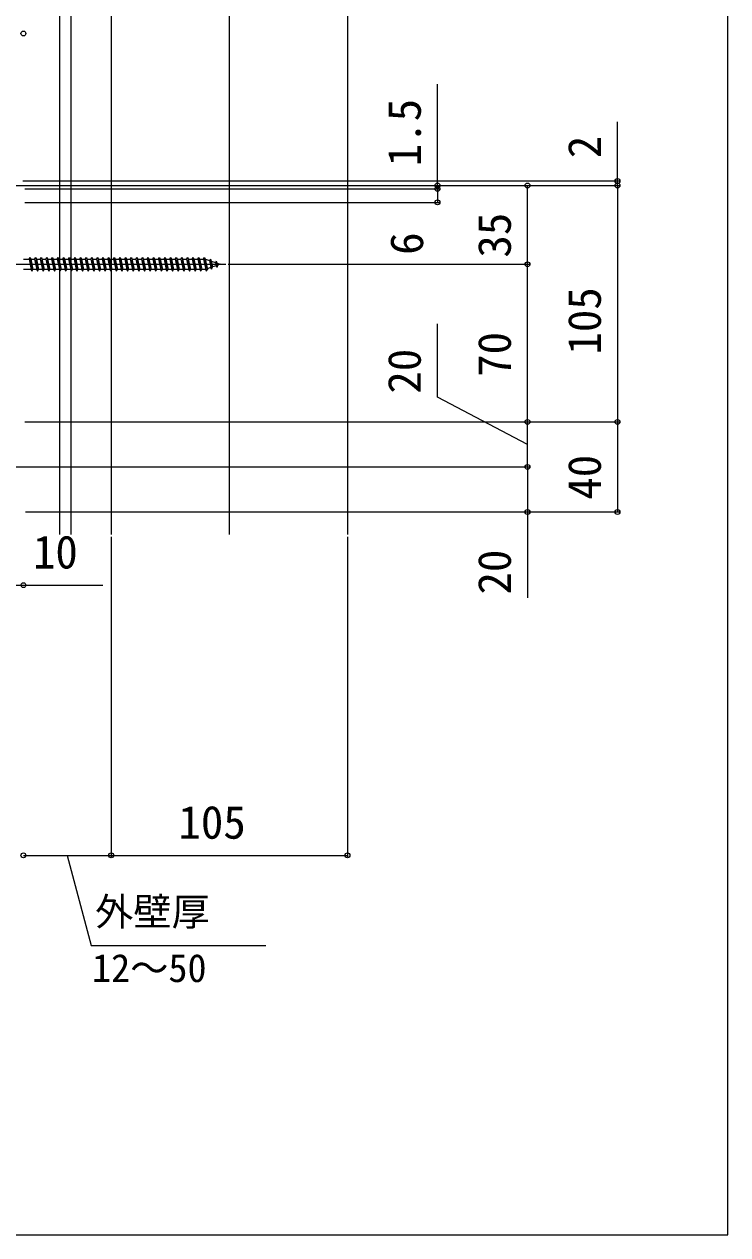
# Model space of a CAD drawing. Units: millimetres, scale not verified. Extents: x -875 to 875, y -1304 to 1297.
# Drawn here: x 562 to 875, y -1304 to -767 of the extents above; entities that cross this region are included whole.
import ezdxf
from ezdxf.enums import TextEntityAlignment as Align

# ---------------------------------------------------------------- set-up
doc = ezdxf.new("R2010")
doc.units = ezdxf.units.MM
doc.header["$LTSCALE"] = 8
for name, color, linetype in [('0-3_YKK_12', 2, 'Continuous'), ('0-4_YKK_13', 4, 'Continuous'), ('0-6_YKK_D', 6, 'Continuous'), ('0-7_YKK_ZWAK', 7, 'Continuous'), ('0-8_YSS_K', 3, 'Continuous')]:
    doc.layers.add(name, color=color, linetype=linetype)
doc.styles.add('ＭＳ ゴシック', font='')
doc.styles.get('ＭＳ ゴシック').set_extended_font_data('MS Gothic')

msp = doc.modelspace()

# ---------------------------------------------------------------- linework, layer by layer
at = {"layer": '0-3_YKK_12'}
msp.add_line((653.5, -377.481), (653.5, -993.2), dxfattribs=at)
at = {"layer": '0-4_YKK_13'}
for p, q in [((565, -870.2), (565.75, -876.2)), ((567, -870.95), (567.5, -870.2)), ((567.5, -870.2), (568.25, -876.2)), ((567.5, -870.2), (567.75, -870.95)), ((570, -870.2), (570.75, -876.2)), ((572.5, -870.2), (573.25, -876.2)), ((575, -870.2), (575.75, -876.2)), ((577.5, -870.2), (578.25, -876.2)), ((580, -870.2), (580.75, -876.2)), ((582.5, -870.2), (583.25, -876.2)), ((585, -870.2), (585.75, -876.2)), ((587.5, -870.2), (588.25, -876.2)), ((590, -870.2), (590.75, -876.2)), ((592.5, -870.2), (593.25, -876.2)), ((595, -870.2), (595.75, -876.2)), ((597.5, -870.2), (598.25, -876.2)), ((600, -870.2), (600.75, -876.2)), ((602.5, -870.2), (603.25, -876.2)), ((605, -870.2), (605.75, -876.2)), ((607.5, -870.2), (608.25, -876.2)), ((610, -870.2), (610.75, -876.2)), ((612.5, -870.2), (613.25, -876.2)), ((615, -870.2), (615.75, -876.2)), ((617.5, -870.2), (618.25, -876.2)), ((620, -870.2), (620.75, -876.2)), ((622.5, -870.2), (623.25, -876.2)), ((625, -870.2), (625.75, -876.2)), ((627.5, -870.2), (628.25, -876.2)), ((630, -870.2), (630.75, -876.2)), ((632.5, -870.2), (633.25, -876.2)), ((635, -870.2), (635.75, -876.2)), ((637.5, -870.2), (638.25, -876.2)), ((640, -870.2), (640.75, -876.2)), ((642.5, -870.2), (643.25, -876.2)), ((645.086, -870.887), (644.627, -871.522)), ((645.086, -870.887), (645.439, -871.802)), ((645.086, -870.887), (645.64, -875.322)), ((553, -873.2), (652, -873.2)), ((562, -870.95), (564.5, -870.95)), ((565.5, -875.45), (562, -875.45)), ((565.25, -870.95), (566.25, -875.45)), ((565.25, -870.95), (567, -870.95)), ((568, -875.45), (566.25, -875.45)), ((567, -870.95), (568, -875.45)), ((567.75, -870.95), (568.75, -875.45)), ((567.75, -870.95), (569.5, -870.95)), ((568, -875.45), (568.25, -876.2)), ((568.25, -876.2), (568.75, -875.45)), ((570.5, -875.45), (568.75, -875.45)), ((570.25, -870.95), (572, -870.95)), ((570.25, -870.95), (571.25, -875.45)), ((573, -875.45), (571.25, -875.45)), ((572.75, -870.95), (574.5, -870.95)), ((572.75, -870.95), (573.75, -875.45)), ((575.5, -875.45), (573.75, -875.45)), ((575.25, -870.95), (577, -870.95)), ((575.25, -870.95), (576.25, -875.45)), ((578, -875.45), (576.25, -875.45)), ((577.75, -870.95), (579.5, -870.95)), ((577.75, -870.95), (578.75, -875.45)), ((580.5, -875.45), (578.75, -875.45)), ((580.25, -870.95), (582, -870.95)), ((580.25, -870.95), (581.25, -875.45)), ((583, -875.45), (581.25, -875.45)), ((582.75, -870.95), (584.5, -870.95)), ((582.75, -870.95), (583.75, -875.45)), ((585.5, -875.45), (583.75, -875.45)), ((585.25, -870.95), (587, -870.95)), ((585.25, -870.95), (586.25, -875.45)), ((588, -875.45), (586.25, -875.45)), ((587.75, -870.95), (589.5, -870.95)), ((587.75, -870.95), (588.75, -875.45)), ((590.5, -875.45), (588.75, -875.45)), ((590.25, -870.95), (592, -870.95)), ((590.25, -870.95), (591.25, -875.45)), ((593, -875.45), (591.25, -875.45)), ((592.75, -870.95), (594.5, -870.95)), ((592.75, -870.95), (593.75, -875.45)), ((595.5, -875.45), (593.75, -875.45)), ((595.25, -870.95), (597, -870.95)), ((595.25, -870.95), (596.25, -875.45)), ((598, -875.45), (596.25, -875.45)), ((597.75, -870.95), (599.5, -870.95)), ((597.75, -870.95), (598.75, -875.45)), ((600.5, -875.45), (598.75, -875.45)), ((600.25, -870.95), (601.25, -875.45)), ((603, -875.45), (601.25, -875.45)), ((602.75, -870.95), (604.5, -870.95)), ((602.75, -870.95), (603.75, -875.45)), ((605.5, -875.45), (603.75, -875.45)), ((605.25, -870.95), (606.25, -875.45)), ((608, -875.45), (606.25, -875.45)), ((607.75, -870.95), (609.5, -870.95)), ((607.75, -870.95), (608.75, -875.45)), ((610.5, -875.45), (608.75, -875.45)), ((610.25, -870.95), (611.25, -875.45)), ((613, -875.45), (611.25, -875.45)), ((612.75, -870.95), (614.5, -870.95)), ((612.75, -870.95), (613.75, -875.45)), ((615.5, -875.45), (613.75, -875.45)), ((615.25, -870.95), (616.25, -875.45)), ((618, -875.45), (616.25, -875.45)), ((617.75, -870.95), (619.5, -870.95)), ((617.75, -870.95), (618.75, -875.45)), ((620.5, -875.45), (618.75, -875.45)), ((620.25, -870.95), (621.25, -875.45)), ((623, -875.45), (621.25, -875.45)), ((622.75, -870.95), (624.5, -870.95)), ((622.75, -870.95), (623.75, -875.45)), ((625.5, -875.45), (623.75, -875.45)), ((625.25, -870.95), (626.25, -875.45)), ((628, -875.45), (626.25, -875.45)), ((627.75, -870.95), (629.5, -870.95)), ((627.75, -870.95), (628.75, -875.45)), ((630.5, -875.45), (628.75, -875.45)), ((630.25, -870.95), (631.25, -875.45)), ((633, -875.45), (631.25, -875.45)), ((632.75, -870.95), (634.5, -870.95)), ((632.75, -870.95), (633.75, -875.45)), ((635.5, -875.45), (633.75, -875.45)), ((635.25, -870.95), (637, -870.95)), ((635.25, -870.95), (636.25, -875.45)), ((638, -875.45), (636.25, -875.45)), ((637.75, -870.95), (638.75, -875.45)), ((637.75, -870.95), (639.5, -870.95)), ((640.5, -875.45), (638.75, -875.45)), ((640.25, -870.95), (641.25, -875.45)), ((640.25, -870.95), (642, -870.95)), ((642.966, -875.45), (641.25, -875.45)), ((642.75, -870.95), (642.966, -870.95)), ((642.75, -870.95), (643.75, -875.45)), ((642.966, -870.95), (644.627, -871.522)), ((642.998, -875.439), (642.966, -875.45)), ((645.32, -874.639), (643.694, -875.199)), ((644.627, -871.522), (645.32, -874.639)), ((645.64, -875.322), (645.32, -874.639)), ((645.439, -871.802), (647.334, -872.454)), ((645.439, -871.802), (646.017, -874.399)), ((645.64, -875.322), (646.017, -874.399)), ((647.642, -873.84), (646.017, -874.399)), ((647.698, -871.786), (647.334, -872.454)), ((647.334, -872.454), (647.642, -873.84)), ((648.037, -874.497), (647.642, -873.84)), ((647.698, -871.786), (648.146, -872.734)), ((647.698, -871.786), (648.037, -874.497)), ((648.037, -874.497), (648.339, -873.6)), ((648.146, -872.734), (649.5, -873.2)), ((648.146, -872.734), (648.339, -873.6)), ((649.5, -873.2), (648.339, -873.6))]:
    msp.add_line(p, q, dxfattribs=at)
for points in [[(564.5, -870.95), (565, -870.2), (565.25, -870.95)], [(569.5, -870.95), (570, -870.2), (570.25, -870.95)], [(572, -870.95), (572.5, -870.2), (572.75, -870.95)], [(574.5, -870.95), (575, -870.2), (575.25, -870.95)], [(577, -870.95), (577.5, -870.2), (577.75, -870.95)], [(579.5, -870.95), (580, -870.2), (580.25, -870.95)], [(582, -870.95), (582.5, -870.2), (582.75, -870.95)], [(584.5, -870.95), (585, -870.2), (585.25, -870.95)], [(587, -870.95), (587.5, -870.2), (587.75, -870.95)], [(589.5, -870.95), (590, -870.2), (590.25, -870.95)], [(592, -870.95), (592.5, -870.2), (592.75, -870.95)], [(594.5, -870.95), (595, -870.2), (595.25, -870.95)], [(597, -870.95), (597.5, -870.2), (597.75, -870.95)], [(599.5, -870.95), (600, -870.2), (600.25, -870.95)], [(600.25, -870.95), (602, -870.95), (602.5, -870.2), (602.75, -870.95)], [(604.5, -870.95), (605, -870.2), (605.25, -870.95)], [(605.25, -870.95), (607, -870.95), (607.5, -870.2), (607.75, -870.95)], [(609.5, -870.95), (610, -870.2), (610.25, -870.95)], [(610.25, -870.95), (612, -870.95), (612.5, -870.2), (612.75, -870.95)], [(614.5, -870.95), (615, -870.2), (615.25, -870.95)], [(615.25, -870.95), (617, -870.95), (617.5, -870.2), (617.75, -870.95)], [(619.5, -870.95), (620, -870.2), (620.25, -870.95)], [(620.25, -870.95), (622, -870.95), (622.5, -870.2), (622.75, -870.95)], [(624.5, -870.95), (625, -870.2), (625.25, -870.95)], [(625.25, -870.95), (627, -870.95), (627.5, -870.2), (627.75, -870.95)], [(629.5, -870.95), (630, -870.2), (630.25, -870.95)], [(630.25, -870.95), (632, -870.95), (632.5, -870.2), (632.75, -870.95)], [(634.5, -870.95), (635, -870.2), (635.25, -870.95)], [(637, -870.95), (637.5, -870.2), (637.75, -870.95)], [(639.5, -870.95), (640, -870.2), (640.25, -870.95)], [(642, -870.95), (642.5, -870.2), (642.75, -870.95)], [(564.5, -870.95), (565.5, -875.45), (565.75, -876.2), (566.25, -875.45)], [(569.5, -870.95), (570.5, -875.45), (570.75, -876.2), (571.25, -875.45)], [(572, -870.95), (573, -875.45), (573.25, -876.2), (573.75, -875.45)], [(574.5, -870.95), (575.5, -875.45), (575.75, -876.2), (576.25, -875.45)], [(577, -870.95), (578, -875.45), (578.25, -876.2), (578.75, -875.45)], [(579.5, -870.95), (580.5, -875.45), (580.75, -876.2), (581.25, -875.45)], [(582, -870.95), (583, -875.45), (583.25, -876.2), (583.75, -875.45)], [(584.5, -870.95), (585.5, -875.45), (585.75, -876.2), (586.25, -875.45)], [(587, -870.95), (588, -875.45), (588.25, -876.2), (588.75, -875.45)], [(589.5, -870.95), (590.5, -875.45), (590.75, -876.2), (591.25, -875.45)], [(592, -870.95), (593, -875.45), (593.25, -876.2), (593.75, -875.45)], [(594.5, -870.95), (595.5, -875.45), (595.75, -876.2), (596.25, -875.45)], [(597, -870.95), (598, -875.45), (598.25, -876.2), (598.75, -875.45)], [(599.5, -870.95), (600.5, -875.45), (600.75, -876.2), (601.25, -875.45)], [(602, -870.95), (603, -875.45), (603.25, -876.2), (603.75, -875.45)], [(604.5, -870.95), (605.5, -875.45), (605.75, -876.2), (606.25, -875.45)], [(607, -870.95), (608, -875.45), (608.25, -876.2), (608.75, -875.45)], [(609.5, -870.95), (610.5, -875.45), (610.75, -876.2), (611.25, -875.45)], [(612, -870.95), (613, -875.45), (613.25, -876.2), (613.75, -875.45)], [(614.5, -870.95), (615.5, -875.45), (615.75, -876.2), (616.25, -875.45)], [(617, -870.95), (618, -875.45), (618.25, -876.2), (618.75, -875.45)], [(619.5, -870.95), (620.5, -875.45), (620.75, -876.2), (621.25, -875.45)], [(622, -870.95), (623, -875.45), (623.25, -876.2), (623.75, -875.45)], [(624.5, -870.95), (625.5, -875.45), (625.75, -876.2), (626.25, -875.45)], [(627, -870.95), (628, -875.45), (628.25, -876.2), (628.75, -875.45)], [(629.5, -870.95), (630.5, -875.45), (630.75, -876.2), (631.25, -875.45)], [(632, -870.95), (633, -875.45), (633.25, -876.2), (633.75, -875.45)], [(634.5, -870.95), (635.5, -875.45), (635.75, -876.2), (636.25, -875.45)], [(637, -870.95), (638, -875.45), (638.25, -876.2), (638.75, -875.45)], [(639.5, -870.95), (640.5, -875.45), (640.75, -876.2), (641.25, -875.45)], [(642, -870.95), (643, -875.45), (643.25, -876.2), (643.75, -875.45)]]:
    msp.add_lwpolyline(points, dxfattribs=at)
at = {"layer": '0-6_YKK_D'}
for p, q in [((746, -838.2), (746, -793.145)), ((826, -836.2), (826, -810.009)), ((548.376, -838.2), (787, -838.2)), ((548.376, -838.2), (827, -838.2)), ((548.376, -838.2), (827, -838.2)), ((548.376, -838.2), (747, -838.2)), ((561.717, -836.2), (827, -836.2)), ((746, -839.7), (746, -838.2)), ((786, -873.2), (786, -838.2)), ((826, -838.2), (826, -836.2)), ((826, -838.2), (826, -842.5)), ((826, -838.2), (826, -943.2)), ((562.7, -839.7), (747, -839.7)), ((562.7, -839.7), (747, -839.7)), ((746, -839.7), (746, -844)), ((746, -839.7), (746, -845.7)), ((562.7, -845.7), (747, -845.7)), ((653, -873.2), (787, -873.2)), ((653, -873.2), (787, -873.2)), ((786, -943.2), (786, -873.2)), ((562.7, -943.2), (827, -943.2)), ((562.7, -943.2), (787, -943.2)), ((562.7, -943.2), (827, -943.2)), ((562.7, -943.2), (787, -943.2)), ((786, -963.2), (786, -943.2)), ((826, -943.2), (826, -983.2)), ((554.308, -963.2), (787, -963.2)), ((554.308, -963.2), (787, -963.2)), ((562.997, -983.2), (827, -983.2)), ((562.997, -983.2), (787, -983.2)), ((601, -994.2), (601, -1136.7)), ((601, -994.2), (601, -1136.7)), ((706, -994.2), (706, -1136.7)), ((562, -1135.7), (601, -1135.7)), ((601, -1135.7), (706, -1135.7))]:
    msp.add_line(p, q, dxfattribs=at)
for points in [[(786, -953.2), (745.969, -932.181), (745.969, -899.59)], [(786, -963.2), (786, -983.2), (786, -1021.391)], [(552, -1015.7), (562, -1015.7), (597.3, -1015.7)], [(581.5, -1135.7), (592.095, -1175.7), (669.669, -1175.7)]]:
    msp.add_lwpolyline(points, dxfattribs=at)
for centre in [(562, -770.7), (746, -838.2), (746, -839.7), (746, -839.7), (786, -838.2), (826, -836.2), (826, -838.2), (826, -838.2), (746, -845.7), (786, -873.2), (786, -873.2), (786, -943.2), (786, -943.2), (826, -943.2), (826, -943.2), (786, -963.2), (786, -963.2), (786, -983.2), (826, -983.2), (562, -1015.7), (562, -1135.7), (562, -1135.7), (601, -1135.7), (601, -1135.7), (706, -1135.7)]:
    msp.add_circle(centre, 1.075, dxfattribs=at)
at = {"layer": '0-7_YKK_ZWAK'}
msp.add_lwpolyline([(-875, -1304.2), (875, -1304.2), (875, 1245.8)], dxfattribs=at)
at = {"layer": '0-8_YSS_K'}
for p, q in [((578, -377.481), (578, -993.2)), ((583, -377.481), (583, -993.2)), ((601, -377.481), (601, -993.2)), ((706, -377.481), (706, -993.2))]:
    msp.add_line(p, q, dxfattribs=at)

# ---------------------------------------------------------------- texts
at = {"layer": '0-6_YKK_D', "style": 'ＭＳ ゴシック'}
for s, p in [('1.5', (743, -829.668)), ('2', (823, -826.077)), ('35', (783, -870.245)), ('6', (744, -869.018)), ('105', (823, -913.314)), ('70', (783, -923.2)), ('20', (742.969, -930.658)), ('40', (823, -977.745)), ('20', (783, -1019.868))]:
    msp.add_text(s, height=14.66, rotation=90, dxfattribs=at).set_placement(p, align=Align.BOTTOM_LEFT)
for s, height, p in [('10', 14.66, (566.232, -1012.7)), ('105', 14.66, (630.886, -1132.7)), ('外壁厚', 12.46, (593.839, -1170.672)), ('12～50', 12.46, (592.487, -1195.7))]:
    msp.add_text(s, height=height, dxfattribs=at).set_placement(p, align=Align.BOTTOM_LEFT)

doc.saveas('drawing.dxf')
